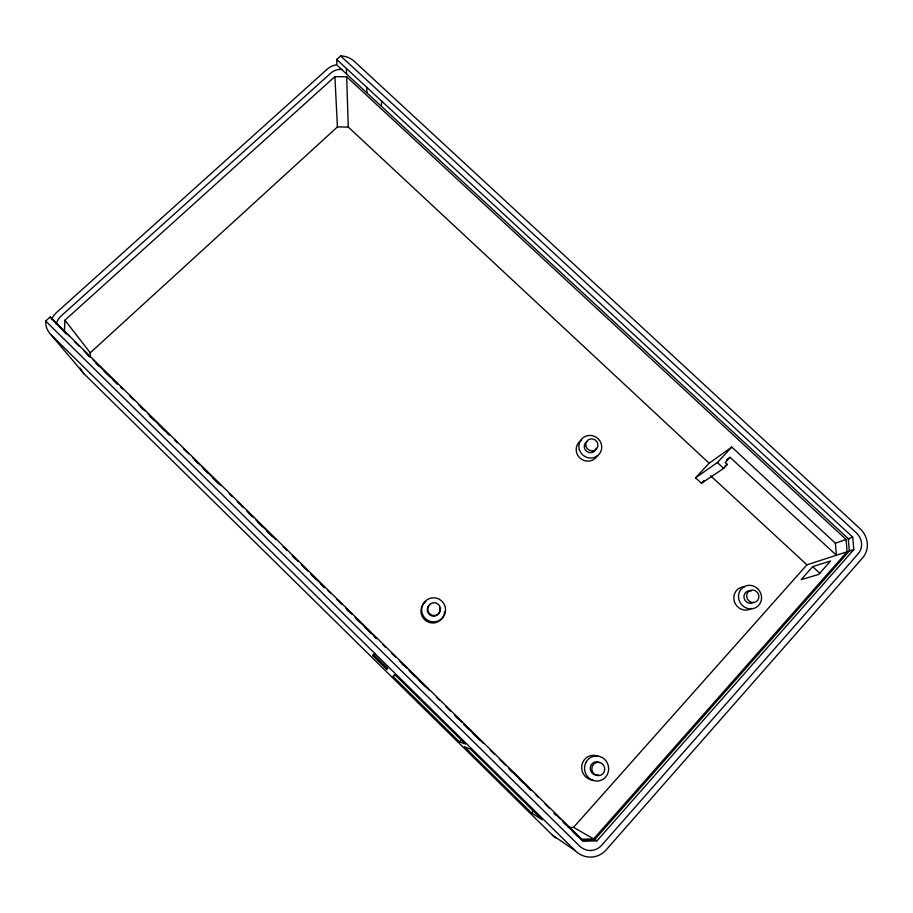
<?xml version="1.0" encoding="UTF-8"?>
<svg xmlns="http://www.w3.org/2000/svg" width="913" height="913" viewBox="0 0 913 913"><rect width="100%" height="100%" fill="white"/><g stroke="black" fill="none" stroke-linecap="round" stroke-linejoin="round"><path stroke-width="1.37" d="M366.878 92.852L366.878 87.443M381.44 106.33L381.566 101.035M90.102 356.892L90.261 352.772L64.926 320.201L334.9 76.635L346.678 76.806L846.077 539.469L847.116 551.76L593.633 838.921L580.611 839.298M64.926 320.201L64.401 332.138L66.432 334.135M372.995 655.819L373.2 654.13L387.671 668.373L386.998 669.617L372.995 655.819L374.786 653.959M56.264 324.32L56.732 322.517A15.03 13.969 -16.6 0 1 60.874 316.229L330.963 72.983A13.9 12.714 5.8 0 1 342.58 69.548M51.619 319.584L52.007 318.626A21.045 19.561 -16.6 0 1 56.834 312.257L327.037 69.342A19.47 17.803 5.8 0 1 335.733 64.88M393.092 676.522L394.758 674.547L465.333 744.015L459.456 741.87L393.092 676.522L394.861 674.684M596.976 840.85L853.792 549.592L852.708 537.141L336.669 59.482L340.629 55.921L342.98 56.092A19.721 18.009 5.8 0 1 354.324 61.365L860.114 528.764A21.17 19.607 51 0 1 862.671 557.82L606.175 849.877A22.939 21.752 81.2 0 1 575.327 850.79L552.411 835.121L84.167 373.942L51.219 334.98A21.341 19.812 -16.5 0 1 45.707 323.43L45.65 321.045L50.135 317.016L583.772 841.238L596.976 840.85L594.74 839.561L581.661 839.937L562.362 820.981M812.684 566.653L801.18 579.618L818.664 574.46L830.579 560.993L812.684 566.653L819.851 573.341M568.285 827.498L573.558 827.349L806.932 564.827L847.116 551.76M531.617 812.981L542.311 819.794L470.606 749.208L464.318 746.72L531.617 812.981L533.352 811.052M730.035 457.31L725.242 462.48L727.33 464.42L723.667 468.38L701.446 483.297L695.569 477.807L709.127 463.245L731.77 447.073L835.395 543.224L836.399 555.252L730.035 457.31L726.645 459.65M695.569 477.807L717.39 462.537L731.77 447.073M459.456 741.87L461.202 739.987M701.446 483.297L704.037 480.5M90.261 352.772L337.422 126.941L348.264 127.067L709.127 463.245M724.968 466.018L727.33 464.42M835.395 543.224L846.077 539.469M852.708 537.141L848.268 538.704L336.931 65.108L336.669 59.482M853.792 549.592L849.318 551.053L594.74 839.561A9.735 9.233 81.3 0 1 593.861 840.428M573.558 827.349L593.633 838.921M583.772 841.238L581.661 839.937A9.735 9.233 81.3 0 0 582.608 840.747M340.629 55.921L856.417 532.941A15.122 14.003 51 0 1 858.231 553.712L601.576 845.358A16.388 15.532 81.2 0 1 579.561 846.009L45.65 321.045M710.599 475.787L806.932 564.827M717.39 462.537L723.667 468.38M65.919 333.256L50.135 317.016M74.82 342.01L78.883 346.004M83.962 350.991L90.056 356.972M93.103 359.973L117.48 383.916M120.527 386.918L122.559 388.904M129.669 395.888L133.732 399.883M138.81 404.87L144.905 410.861M147.952 413.851L169.282 434.805M174.36 439.804L177.407 442.794M183.502 448.785L188.58 453.772M192.643 457.755L199.753 464.74M201.784 466.737L221.083 485.705M229.209 493.682L232.256 496.672M237.334 501.671L243.429 507.651M246.476 510.641L253.586 517.637M255.617 519.623L275.931 539.583M283.041 546.567L287.104 550.562M292.183 555.549L298.277 561.541M301.324 564.531L308.434 571.515M310.466 573.512L324.686 587.481M327.733 590.471L330.78 593.473M336.874 599.453L341.953 604.44M346.016 608.435L352.11 614.426M355.157 617.416L376.487 638.37M382.581 644.361L385.628 647.351M391.723 653.343L395.786 657.326M399.848 661.32L406.958 668.305M408.99 670.302L429.304 690.262M436.414 697.247L439.461 700.237M445.555 706.228L450.634 711.216M454.697 715.21L461.807 722.194M463.838 724.192L483.137 743.148M490.247 750.132L494.31 754.127M499.388 759.114L505.482 765.094M508.53 768.095L530.875 790.042M535.954 795.04L537.985 797.026M545.095 804.011L549.158 808.005M554.237 812.992L560.331 818.984M86.758 354.096L88.789 356.093M95.899 363.089L98.946 366.079M104.036 371.066L110.131 377.058M113.178 380.059L117.241 384.053M140.613 407.015L142.645 409.013M149.755 415.997L153.829 419.991M158.908 424.979L165.002 430.97M167.033 432.967L169.065 434.965M194.469 459.924L197.516 462.925M203.622 468.905L207.685 472.9M212.763 477.898L218.858 483.89M248.325 512.832L251.372 515.834M257.477 521.825L262.556 526.812M266.619 530.807L272.713 536.798M293.039 556.77L295.07 558.756M302.18 565.752L306.254 569.746M311.333 574.734L316.412 579.732M320.474 583.715L324.537 587.71M346.894 609.679L348.926 611.676M356.047 618.66L360.11 622.655M365.189 627.653L371.283 633.633M374.33 636.635L376.361 638.632M401.766 663.591L403.797 665.588M409.903 671.58L414.981 676.567M419.044 680.562L425.138 686.553M455.621 716.5L457.664 718.497M463.758 724.488L468.837 729.476M472.9 733.47L480.01 740.466M509.488 769.408L512.535 772.409M518.63 778.401L523.708 783.388M526.755 786.39L530.818 790.384M554.191 813.346L556.222 815.343M563.344 822.328L566.391 825.318M572.485 831.309L577.564 836.308M51.219 334.98L575.327 850.79M60.178 326.888L63.008 330.403M68.007 334.569L69.377 336.292M334.9 76.635L337.422 126.941M346.415 68.498L346.586 74.056M346.678 76.806L348.264 127.067M849.079 539.549A8.993 8.331 51.1 0 0 848.268 538.704L849.318 551.053A8.993 8.331 51.1 0 0 849.992 550.174M556.565 838.248A20.383 19.401 82.4 0 1 552.411 835.121M84.167 373.942A19.093 17.872 -17.6 0 1 80.276 368.099M598.529 774.886A6.676 6.38 76.6 0 1 590.22 767.799A6.676 6.38 76.6 0 1 599.544 762.652M593.073 780.09A12.417 11.869 76.8 0 1 581.958 764.809A12.417 11.869 76.8 0 1 598.118 756.375M439.712 608.069A6.38 6.345 81.8 0 1 435.889 615.784A6.38 6.345 81.8 0 1 427.923 612.612A6.38 6.345 81.8 0 1 430.354 604.349M443.912 614.963A11.88 11.801 82.8 0 1 425.732 620.646A11.88 11.801 82.8 0 1 425.835 601.473M444.517 611.927A11.88 11.801 82.8 0 1 444.197 613.981M596.212 448.215A6.151 5.912 36 0 1 586.808 451.49A6.151 5.912 36 0 1 587.025 441.527M597.524 455.473A11.447 11.013 36.1 0 1 579.858 457.927A11.447 11.013 36.1 0 1 581.444 440.34M753.465 602.432A6.368 6.003 55.1 0 1 744.038 597.981A6.368 6.003 55.1 0 1 751.205 591.008M751.559 608.457A11.846 11.173 55.3 0 1 734.406 601.678A11.846 11.173 55.3 0 1 744.392 586.865M592.571 765.733A6.722 6.425 76.5 0 0 598.586 775.651A6.722 6.425 76.5 0 0 603.721 765.448A6.722 6.425 76.5 0 0 592.571 765.733M585.895 762.515A12.577 12.017 76.6 0 0 597.136 781.072A12.577 12.017 76.6 0 0 606.746 761.978A12.577 12.017 76.6 0 0 585.895 762.515M428.517 605.992A6.425 6.391 81.2 0 0 434.223 615.545A6.425 6.391 81.2 0 0 439.575 605.81A6.425 6.391 81.2 0 0 428.517 605.992M423.153 603.995A12.029 11.949 81.8 0 0 433.835 621.867A12.029 11.949 81.8 0 0 443.855 603.653A12.029 11.949 81.8 0 0 423.153 603.995M586.02 446.491A6.197 5.957 35.9 0 0 596.36 449.116A6.197 5.957 35.9 0 0 593.165 439.039A6.197 5.957 35.9 0 0 586.02 446.491M579.378 449.744A11.584 11.15 36 0 0 598.734 454.651A11.584 11.15 36 0 0 592.742 435.786A11.584 11.15 36 0 0 579.378 449.744M746.606 596.383A6.414 6.037 55.1 0 0 756.215 601.678A6.414 6.037 55.1 0 0 755.45 590.779A6.414 6.037 55.1 0 0 746.606 596.383M738.526 597.285A11.995 11.31 55.1 0 0 756.5 607.191A11.995 11.31 55.1 0 0 755.062 586.797A11.995 11.31 55.1 0 0 738.526 597.285"/></g></svg>
